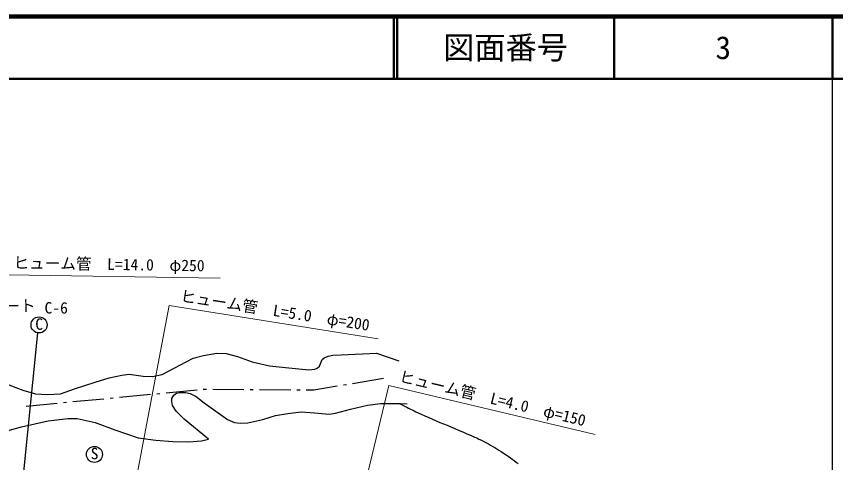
# Model space of a CAD drawing. Units: millimetres, scale not verified. Extents: x 40000 to 680000, y 20000 to 380000.
# Drawn here: x 448249 to 579500, y 308527 to 380000 of the extents above; entities that cross this region are included whole.
import ezdxf
from ezdxf.enums import TextEntityAlignment as Align

# ---------------------------------------------------------------- set-up
doc = ezdxf.new("R2010")
doc.units = ezdxf.units.MM
doc.header["$LTSCALE"] = 1000
for name, color, linetype, lineweight in [('M-BGD', 7, 'Continuous', 25), ('M-STR-HTXT', 7, 'Continuous', 13), ('M-STR-STRC', 7, 'Continuous', 25), ('M-TTL', 2, 'Continuous', 140), ('M-TTL-BAND', 7, 'Continuous', 25), ('M-TTL-LINE', 7, 'Continuous', 50)]:
    doc.layers.add(name, color=color, linetype=linetype, lineweight=lineweight)
doc.layers.add('M-TTL-TXT', color=7, linetype='Continuous')
doc.styles.add('ＭＳ ゴシック', font='')
doc.styles.get('ＭＳ ゴシック').set_extended_font_data('MS Gothic')

msp = doc.modelspace()

# ---------------------------------------------------------------- linework, layer by layer
at = {"layer": 'M-BGD'}
for p, q in [((476595, 325244), (478204, 325658)), ((478204, 325658), (480366, 326049)), ((480366, 326049), (481837, 326003)), ((481837, 326003), (483653, 325497)), ((497574, 325295), (498177, 325561)), ((498177, 325561), (498954, 325735)), ((498954, 325735), (500282, 325816)), ((500282, 325816), (505954, 326041)), ((505954, 326041), (509541, 324815)), ((473514, 323658), (476595, 325244)), ((483653, 325497), (486022, 324692)), ((486022, 324692), (488781, 324048)), ((496828, 323956), (497033, 324508)), ((497033, 324508), (497257, 325019)), ((497257, 325019), (497574, 325295)), ((471628, 322623), (473514, 323658)), ((488781, 324048), (491885, 323704)), ((491885, 323704), (495127, 323382)), ((495127, 323382), (496047, 323474)), ((496047, 323474), (496460, 323650)), ((496460, 323650), (496828, 323956)), ((460845, 321404), (463121, 322117)), ((463121, 322117), (465121, 322531)), ((465121, 322531), (466317, 322669)), ((466317, 322669), (468570, 322370)), ((468570, 322370), (470065, 322324)), ((470065, 322324), (471628, 322623)), ((502111, 321220), (507041, 322053)), ((447049, 320990), (449279, 320140)), ((455326, 319565), (457557, 320324)), ((457557, 320324), (460845, 321404)), ((478199, 320271), (478279, 320279)), ((478279, 320279), (478699, 320276)), ((479699, 320270), (484699, 320241)), ((495920, 320175), (499646, 320804)), ((500632, 320971), (501125, 321054)), ((449279, 320140), (451303, 319542)), ((451303, 319542), (453234, 319450)), ((453234, 319450), (455326, 319565)), ((464759, 319000), (469737, 319471)), ((470733, 319565), (471230, 319612)), ((472226, 319706), (477204, 320177)), ((473176, 318800), (473483, 319337)), ((473483, 319337), (473912, 319659)), ((473912, 319659), (474495, 319766)), ((474495, 319766), (475322, 319766)), ((475322, 319766), (476089, 319582)), ((476089, 319582), (477054, 319122)), ((477054, 319122), (478357, 318080)), ((485699, 320235), (486199, 320232)), ((487199, 320226), (492199, 320197)), ((493199, 320191), (493699, 320188)), ((494699, 320182), (495920, 320175)), ((449826, 317588), (454804, 318059)), ((455799, 318153), (456297, 318200)), ((457292, 318294), (462270, 318765)), ((463266, 318859), (463764, 318906)), ((473146, 318310), (473176, 318800)), ((473268, 317651), (473146, 318310)), ((473843, 316754), (473268, 317651)), ((478357, 318080), (482059, 315451)), ((501787, 317106), (504477, 317727)), ((504477, 317727), (506592, 318003)), ((506592, 318003), (509765, 318003)), ((509587, 318003), (510038, 317773)), ((509765, 318003), (510850, 317929)), ((510038, 317773), (510430, 317574)), ((475154, 315478), (473843, 316754)), ((489739, 316095), (491762, 316417)), ((491762, 316417), (493900, 316670)), ((493900, 316670), (495993, 316486)), ((495993, 316486), (498384, 316302)), ((498384, 316302), (499396, 316463)), ((499396, 316463), (501787, 317106)), ((510430, 317574), (510778, 317400)), ((510778, 317400), (511092, 317243)), ((511092, 317243), (511385, 317099)), ((511385, 317099), (511671, 316961)), ((511671, 316961), (511960, 316822)), ((511960, 316822), (512265, 316677)), ((512265, 316677), (512599, 316518)), ((512599, 316518), (512975, 316341)), ((512975, 316341), (513666, 316021)), ((449046, 314236), (453357, 315236)), ((453357, 315236), (456564, 315581)), ((456564, 315581), (457978, 315581)), ((457978, 315581), (460875, 314926)), ((479016, 312270), (475154, 315478)), ((482059, 315451), (483209, 314945)), ((485324, 314922), (487715, 315451)), ((487715, 315451), (489739, 316095)), ((513666, 316021), (514310, 315731)), ((514310, 315731), (514919, 315465)), ((514919, 315465), (515505, 315217)), ((515505, 315217), (516079, 314978)), ((444527, 313029), (449046, 314236)), ((460875, 314926), (464014, 313788)), ((464014, 313788), (467773, 312512)), ((483209, 314945), (484106, 314830)), ((484106, 314830), (485324, 314922)), ((516079, 314978), (516655, 314741)), ((516655, 314741), (517244, 314499)), ((517244, 314499), (517858, 314245)), ((517858, 314245), (518509, 313971)), ((518509, 313971), (519210, 313670)), ((467773, 312512), (470567, 312098)), ((519210, 313670), (519609, 313499)), ((519609, 313499), (519980, 313341)), ((519980, 313341), (520330, 313195)), ((520330, 313195), (520665, 313054)), ((520665, 313054), (520993, 312916)), ((520993, 312916), (521319, 312775)), ((521319, 312775), (521651, 312628)), ((521651, 312628), (521996, 312471)), ((521996, 312471), (522360, 312298)), ((470567, 312098), (473326, 311891)), ((473326, 311891), (475878, 311856)), ((475878, 311856), (477913, 312029)), ((477913, 312029), (479016, 312270)), ((522360, 312298), (522750, 312107)), ((522750, 312107), (523162, 311899)), ((523162, 311899), (523541, 311701)), ((523541, 311701), (523895, 311509)), ((523895, 311509), (524231, 311321)), ((524231, 311321), (524557, 311131)), ((524557, 311131), (524881, 310938)), ((524881, 310938), (525211, 310737)), ((525211, 310737), (525553, 310525)), ((525553, 310525), (525916, 310298)), ((525916, 310298), (526307, 310053)), ((526307, 310053), (526699, 309799)), ((526699, 309799), (527057, 309555)), ((527057, 309555), (527388, 309318)), ((527388, 309318), (527702, 309085)), ((527702, 309085), (528007, 308855)), ((528007, 308855), (528312, 308625)), ((528312, 308625), (528626, 308393))]:
    msp.add_line(p, q, dxfattribs=at)
at = {"layer": 'M-STR-HTXT'}
for p, q in [((446881, 338613), (480880, 338090)), ((466050, 298513), (472733, 333672)), ((472733, 333672), (506216, 328339)), ((500126, 288576), (507930, 320904)), ((507930, 320904), (540952, 313011))]:
    msp.add_line(p, q, dxfattribs=at)
at = {"layer": 'M-STR-STRC'}
msp.add_line((448593, 298826), (451703, 329301), dxfattribs=at)
for centre in [(451880, 330579), (460755, 309835)]:
    msp.add_circle(centre, 1289, dxfattribs=at)
at = {"layer": 'M-TTL'}
msp.add_line((680000, 380000), (40000, 380000), dxfattribs=at)
at = {"layer": 'M-TTL-BAND'}
msp.add_line((579000, 20000), (579000, 370000), dxfattribs=at)
at = {"layer": 'M-TTL-LINE'}
for p, q in [((508747, 380000), (508747, 370000)), ((509247, 380000), (509247, 370000)), ((543997, 380000), (543997, 370000)), ((579000, 380000), (579000, 370000)), ((40000, 370000), (680000, 370000))]:
    msp.add_line(p, q, dxfattribs=at)

# ---------------------------------------------------------------- texts
at = {"layer": 'M-STR-HTXT', "style": 'ＭＳ ゴシック'}
for s, rotation, p in [('ヒューム管\u3000L=14.0\u3000φ250', 359.118, (447771, 339082)), ('ヒューム管\u3000L=5.0\u3000φ=200', 351.102, (474349, 333824)), ('コンクリート', 0.888, (436347, 331980)), ('ヒューム管\u3000L=4.0\u3000φ=150', 346.416, (509315, 321000))]:
    msp.add_text(s, height=1833, rotation=rotation, dxfattribs=at).set_placement(p, align=Align.BOTTOM_LEFT)
at = {"layer": 'M-STR-STRC', "style": 'ＭＳ ゴシック'}
for s, p in [('C-6', (452756, 331854)), ('C', (451275, 329253)), ('S', (460150, 308509))]:
    msp.add_text(s, height=1833, dxfattribs=at).set_placement(p, align=Align.BOTTOM_LEFT)
at = {"layer": 'M-TTL-TXT', "style": 'ＭＳ ゴシック'}
for s, p in [('図面番号', (526622, 375000)), ('3', (561497, 375000))]:
    msp.add_text(s, height=3666, dxfattribs=at).set_placement(p, align=Align.MIDDLE_CENTER)

doc.saveas('drawing.dxf')
